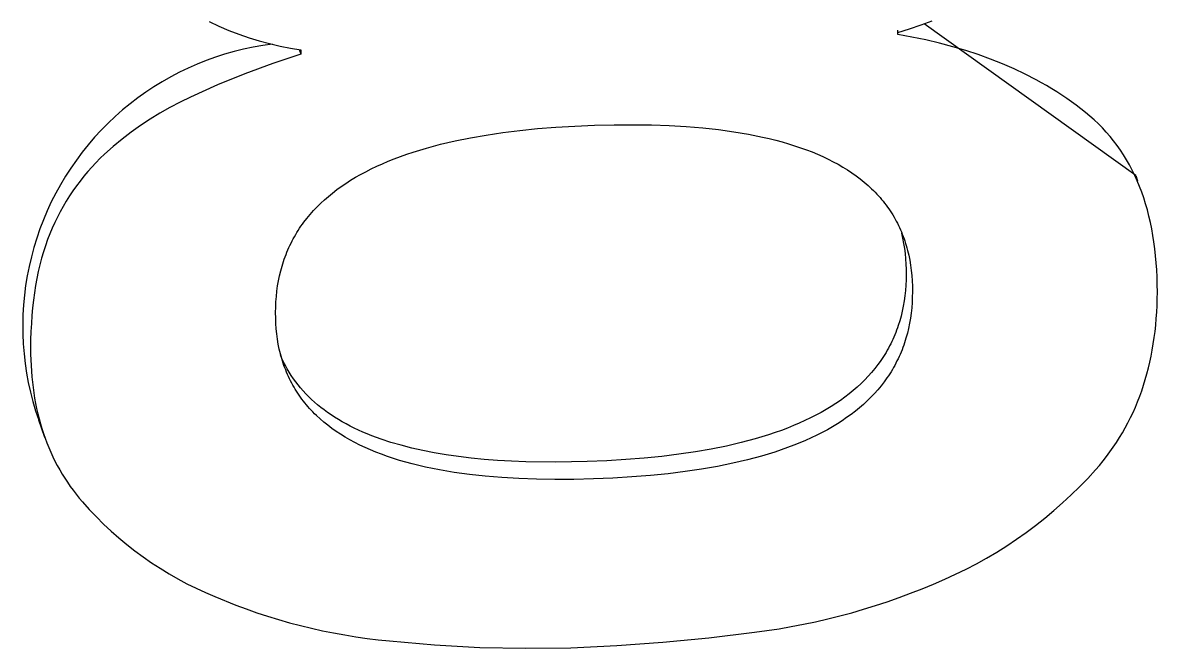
# Model space of a CAD drawing. Header units: millimetres. Extents: x -962 to 3068, y -237 to 2578.
# Drawn here: x 233.428 to 234.915, y 452.822 to 453.643 of the extents above; entities that cross this region are included whole.
import ezdxf

# ---------------------------------------------------------------- set-up
doc = ezdxf.new("R2010")
doc.units = ezdxf.units.MM
doc.header["$MEASUREMENT"] = 0
doc.layers.add('Utwórz2D linie widoczne', color=7, linetype='Continuous', true_color=0x000000)

msp = doc.modelspace()

# ---------------------------------------------------------------- linework, layer by layer
at = {"layer": 'Utwórz2D linie widoczne'}
for p, q in [((233.6723, 453.6442), (233.6851, 453.6382)), ((234.6055, 453.64), (234.6203, 453.6454)), ((233.6851, 453.6382), (233.6981, 453.6327)), ((233.6981, 453.6327), (233.7112, 453.6277)), ((234.5749, 453.6301), (234.5904, 453.6349)), ((234.5749, 453.6273), (234.5749, 453.6328)), ((234.5904, 453.6349), (234.6055, 453.64)), ((234.887, 453.4422), (234.6095, 453.6414)), ((233.7112, 453.6277), (233.7246, 453.6231)), ((233.7246, 453.6231), (233.738, 453.6189)), ((233.738, 453.6189), (233.7516, 453.6153)), ((233.7552, 453.6147), (233.7425, 453.6129)), ((233.7516, 453.6153), (233.7652, 453.6121)), ((234.5936, 453.6239), (234.5749, 453.6273)), ((234.6119, 453.6201), (234.5936, 453.6239)), ((234.6297, 453.6159), (234.6119, 453.6201)), ((234.6471, 453.6113), (234.6297, 453.6159)), ((233.6926, 453.6014), (233.6804, 453.5975)), ((233.7049, 453.6049), (233.6926, 453.6014)), ((233.7174, 453.608), (233.7049, 453.6049)), ((233.7299, 453.6107), (233.7174, 453.608)), ((233.7425, 453.6129), (233.7299, 453.6107)), ((233.7925, 453.6016), (233.7556, 453.5894)), ((233.7652, 453.6121), (233.7789, 453.6094)), ((233.7789, 453.6094), (233.7926, 453.6072)), ((233.7904, 453.6075), (233.7925, 453.6016)), ((233.7926, 453.6072), (233.7925, 453.6016)), ((234.6641, 453.6063), (234.6471, 453.6113)), ((234.6805, 453.6009), (234.6641, 453.6063)), ((234.6966, 453.5951), (234.6805, 453.6009)), ((233.6565, 453.5884), (233.6448, 453.5833)), ((233.6684, 453.5932), (233.6565, 453.5884)), ((233.6804, 453.5975), (233.6684, 453.5932)), ((233.7556, 453.5894), (233.7192, 453.5759)), ((234.7122, 453.5889), (234.6966, 453.5951)), ((234.7274, 453.5823), (234.7122, 453.5889)), ((233.6219, 453.5718), (233.6108, 453.5654)), ((233.6333, 453.5777), (233.6219, 453.5718)), ((233.6448, 453.5833), (233.6333, 453.5777)), ((233.7192, 453.5759), (233.6832, 453.5612)), ((234.7421, 453.5753), (234.7274, 453.5823)), ((234.7564, 453.568), (234.7421, 453.5753)), ((233.5999, 453.5587), (233.5892, 453.5517)), ((233.6108, 453.5654), (233.5999, 453.5587)), ((233.6832, 453.5612), (233.6478, 453.5452)), ((234.7633, 453.5641), (234.7564, 453.568)), ((234.7702, 453.5602), (234.7633, 453.5641)), ((234.777, 453.5561), (234.7702, 453.5602)), ((234.7836, 453.552), (234.777, 453.5561)), ((233.5788, 453.5442), (233.5687, 453.5364)), ((233.5892, 453.5517), (233.5788, 453.5442)), ((233.6478, 453.5452), (233.6342, 453.5386)), ((234.7901, 453.5478), (234.7836, 453.552)), ((234.7966, 453.5434), (234.7901, 453.5478)), ((234.8029, 453.539), (234.7966, 453.5434)), ((233.5588, 453.5283), (233.5492, 453.5198)), ((233.5687, 453.5364), (233.5588, 453.5283)), ((233.6209, 453.5316), (233.6078, 453.5241)), ((233.6342, 453.5386), (233.6209, 453.5316)), ((234.8091, 453.5344), (234.8029, 453.539)), ((234.8152, 453.5298), (234.8091, 453.5344)), ((234.8212, 453.5251), (234.8152, 453.5298)), ((234.827, 453.5202), (234.8212, 453.5251)), ((233.5399, 453.511), (233.5309, 453.5019)), ((233.5492, 453.5198), (233.5399, 453.511)), ((233.595, 453.5162), (233.5824, 453.5078)), ((233.6078, 453.5241), (233.595, 453.5162)), ((234.8326, 453.5152), (234.827, 453.5202)), ((234.8381, 453.51), (234.8326, 453.5152)), ((234.8433, 453.5047), (234.8381, 453.51)), ((233.5309, 453.5019), (233.5222, 453.4925)), ((233.5702, 453.499), (233.5582, 453.4899)), ((233.5824, 453.5078), (233.5702, 453.499)), ((234.0148, 453.4918), (234.0356, 453.4954)), ((234.0356, 453.4954), (234.0572, 453.4986)), ((234.0572, 453.4986), (234.0796, 453.5014)), ((234.0796, 453.5014), (234.1028, 453.5038)), ((234.1028, 453.5038), (234.1269, 453.5057)), ((234.1269, 453.5057), (234.1517, 453.5072)), ((234.1517, 453.5072), (234.1774, 453.5082)), ((234.1774, 453.5082), (234.2031, 453.5089)), ((234.2031, 453.5089), (234.228, 453.509)), ((234.228, 453.509), (234.252, 453.5087)), ((234.252, 453.5087), (234.2752, 453.5078)), ((234.2752, 453.5078), (234.2977, 453.5065)), ((234.2977, 453.5065), (234.3193, 453.5047)), ((234.3193, 453.5047), (234.3401, 453.5025)), ((234.3401, 453.5025), (234.36, 453.4997)), ((234.36, 453.4997), (234.3792, 453.4965)), ((234.3792, 453.4965), (234.3975, 453.4928)), ((234.8484, 453.4992), (234.8433, 453.5047)), ((234.8533, 453.4935), (234.8484, 453.4992)), ((233.5139, 453.4828), (233.5059, 453.4728)), ((233.5222, 453.4925), (233.5139, 453.4828)), ((233.5466, 453.4803), (233.5352, 453.4703)), ((233.5582, 453.4899), (233.5466, 453.4803)), ((233.9573, 453.4784), (233.9756, 453.4833)), ((233.9756, 453.4833), (233.9948, 453.4878)), ((233.9948, 453.4878), (234.0148, 453.4918)), ((234.3975, 453.4928), (234.4064, 453.4908)), ((234.4064, 453.4908), (234.415, 453.4886)), ((234.415, 453.4886), (234.4235, 453.4864)), ((234.4235, 453.4864), (234.4317, 453.484)), ((234.4317, 453.484), (234.4398, 453.4815)), ((234.4398, 453.4815), (234.4476, 453.4788)), ((234.858, 453.4877), (234.8533, 453.4935)), ((234.8625, 453.4817), (234.858, 453.4877)), ((234.8668, 453.4756), (234.8625, 453.4817)), ((233.5059, 453.4728), (233.4982, 453.4626)), ((233.5352, 453.4703), (233.5295, 453.4649)), ((233.9149, 453.4642), (233.923, 453.4673)), ((233.923, 453.4673), (233.9313, 453.4702)), ((233.9313, 453.4702), (233.9397, 453.473)), ((233.9397, 453.473), (233.9484, 453.4758)), ((233.9484, 453.4758), (233.9573, 453.4784)), ((234.4476, 453.4788), (234.4553, 453.4761)), ((234.4553, 453.4761), (234.4627, 453.4732)), ((234.4627, 453.4732), (234.4699, 453.4702)), ((234.4699, 453.4702), (234.4769, 453.4671)), ((234.4769, 453.4671), (234.4838, 453.4639)), ((234.871, 453.4693), (234.8668, 453.4756)), ((234.8749, 453.4628), (234.871, 453.4693)), ((233.4909, 453.4521), (233.484, 453.4413)), ((233.4982, 453.4626), (233.4909, 453.4521)), ((233.5185, 453.4534), (233.5132, 453.4475)), ((233.5239, 453.4592), (233.5185, 453.4534)), ((233.5295, 453.4649), (233.5239, 453.4592)), ((233.8777, 453.4474), (233.8847, 453.451)), ((233.8847, 453.451), (233.892, 453.4545)), ((233.892, 453.4545), (233.8994, 453.4578)), ((233.8994, 453.4578), (233.9071, 453.4611)), ((233.9071, 453.4611), (233.9149, 453.4642)), ((234.4838, 453.4639), (234.4904, 453.4605)), ((234.4904, 453.4605), (234.4968, 453.4571)), ((234.4968, 453.4571), (234.503, 453.4535)), ((234.503, 453.4535), (234.509, 453.4498)), ((234.8787, 453.4562), (234.8749, 453.4628)), ((234.8823, 453.4494), (234.8787, 453.4562)), ((233.484, 453.4413), (233.4774, 453.4303)), ((233.508, 453.4413), (233.503, 453.4351)), ((233.5132, 453.4475), (233.508, 453.4413)), ((233.8516, 453.4321), (233.8578, 453.4361)), ((233.8578, 453.4361), (233.8642, 453.44)), ((233.8642, 453.44), (233.8709, 453.4438)), ((233.8709, 453.4438), (233.8777, 453.4474)), ((234.509, 453.4498), (234.5148, 453.4459)), ((234.5148, 453.4459), (234.5204, 453.442)), ((234.5204, 453.442), (234.5258, 453.4379)), ((234.5258, 453.4379), (234.531, 453.4337)), ((234.8857, 453.4424), (234.8823, 453.4494)), ((234.8889, 453.4353), (234.8857, 453.4424)), ((234.887, 453.4422), (234.8893, 453.4356)), ((233.4774, 453.4303), (233.4712, 453.4191)), ((233.4936, 453.4221), (233.4892, 453.4155)), ((233.4982, 453.4287), (233.4936, 453.4221)), ((233.503, 453.4351), (233.4982, 453.4287)), ((233.8341, 453.4194), (233.8397, 453.4238)), ((233.8397, 453.4238), (233.8455, 453.428)), ((233.8455, 453.428), (233.8516, 453.4321)), ((234.531, 453.4337), (234.536, 453.4294)), ((234.536, 453.4294), (234.5407, 453.425)), ((234.5407, 453.425), (234.5431, 453.4227)), ((234.5431, 453.4227), (234.5453, 453.4204)), ((234.8919, 453.428), (234.8889, 453.4353)), ((234.8948, 453.4206), (234.8919, 453.428)), ((233.4654, 453.4077), (233.46, 453.3961)), ((233.4712, 453.4191), (233.4654, 453.4077)), ((233.4849, 453.4087), (233.4808, 453.4018)), ((233.4892, 453.4155), (233.4849, 453.4087)), ((233.8137, 453.4011), (233.8185, 453.4059)), ((233.8185, 453.4059), (233.8235, 453.4105)), ((233.8235, 453.4105), (233.8287, 453.415)), ((233.8287, 453.415), (233.8341, 453.4194)), ((234.5453, 453.4204), (234.5475, 453.4181)), ((234.5475, 453.4181), (234.5497, 453.4158)), ((234.5497, 453.4158), (234.5518, 453.4134)), ((234.5518, 453.4134), (234.5538, 453.411)), ((234.5538, 453.411), (234.5559, 453.4085)), ((234.5559, 453.4085), (234.5578, 453.4061)), ((234.5578, 453.4061), (234.5597, 453.4036)), ((234.8975, 453.413), (234.8948, 453.4206)), ((234.8999, 453.4052), (234.8975, 453.413)), ((233.46, 453.3961), (233.455, 453.3843)), ((233.477, 453.3948), (233.4733, 453.3877)), ((233.4808, 453.4018), (233.477, 453.3948)), ((233.8005, 453.3862), (233.8047, 453.3913)), ((233.8047, 453.3913), (233.8091, 453.3963)), ((233.8091, 453.3963), (233.8137, 453.4011)), ((234.5597, 453.4036), (234.5616, 453.401)), ((234.5616, 453.401), (234.5634, 453.3985)), ((234.5634, 453.3985), (234.5651, 453.3959)), ((234.5651, 453.3959), (234.5668, 453.3933)), ((234.5668, 453.3933), (234.5685, 453.3906)), ((234.9022, 453.3973), (234.8999, 453.4052)), ((234.9043, 453.3892), (234.9022, 453.3973)), ((233.455, 453.3843), (233.4505, 453.3724)), ((233.4698, 453.3806), (233.4665, 453.3733)), ((233.4733, 453.3877), (233.4698, 453.3806)), ((233.7927, 453.3758), (233.7946, 453.3784)), ((233.7946, 453.3784), (233.7965, 453.3811)), ((233.7965, 453.3811), (233.8005, 453.3862)), ((234.5685, 453.3906), (234.5701, 453.3879)), ((234.5701, 453.3879), (234.5716, 453.3852)), ((234.5716, 453.3852), (234.5731, 453.3825)), ((234.5731, 453.3825), (234.5746, 453.3797)), ((234.5746, 453.3797), (234.5759, 453.3769)), ((234.5759, 453.3769), (234.5773, 453.3741)), ((234.9063, 453.3809), (234.9043, 453.3892)), ((234.908, 453.3725), (234.9063, 453.3809)), ((233.4505, 453.3724), (233.4463, 453.3603)), ((233.4635, 453.366), (233.4604, 453.3583)), ((233.4665, 453.3733), (233.4635, 453.366)), ((233.7826, 453.3593), (233.7841, 453.3621)), ((233.7841, 453.3621), (233.7858, 453.3649)), ((233.7858, 453.3649), (233.7874, 453.3677)), ((233.7874, 453.3677), (233.7891, 453.3704)), ((233.7891, 453.3704), (233.7909, 453.3731)), ((233.7909, 453.3731), (233.7927, 453.3758)), ((234.5773, 453.3741), (234.5786, 453.3712)), ((234.5786, 453.3712), (234.5798, 453.3683)), ((234.5797, 453.3668), (234.5813, 453.3601)), ((234.5798, 453.3683), (234.581, 453.3654)), ((234.581, 453.3654), (234.5821, 453.3625)), ((234.5821, 453.3625), (234.5832, 453.3595)), ((234.9095, 453.3639), (234.908, 453.3725)), ((234.9109, 453.3552), (234.9095, 453.3639)), ((233.4425, 453.348), (233.4392, 453.3357)), ((233.4463, 453.3603), (233.4425, 453.348)), ((233.4576, 453.3503), (233.455, 453.3422)), ((233.4604, 453.3583), (233.4576, 453.3503)), ((233.7755, 453.3449), (233.7768, 453.3478)), ((233.7768, 453.3478), (233.7782, 453.3507)), ((233.7782, 453.3507), (233.7796, 453.3536)), ((233.7796, 453.3536), (233.7811, 453.3565)), ((233.7811, 453.3565), (233.7826, 453.3593)), ((234.5813, 453.3601), (234.5826, 453.3534)), ((234.5826, 453.3534), (234.5837, 453.3467)), ((234.5829, 453.3605), (234.5829, 453.3605)), ((234.5832, 453.3595), (234.5843, 453.3565)), ((234.5837, 453.3467), (234.5846, 453.3399)), ((234.5843, 453.3565), (234.5853, 453.3534)), ((234.5853, 453.3534), (234.5862, 453.3504)), ((234.5862, 453.3504), (234.5871, 453.3473)), ((234.5871, 453.3473), (234.5879, 453.3441)), ((234.9121, 453.3463), (234.9109, 453.3552)), ((234.9131, 453.3372), (234.9121, 453.3463)), ((233.4392, 453.3357), (233.4363, 453.3232)), ((233.4525, 453.3338), (233.4503, 453.3252)), ((233.455, 453.3422), (233.4525, 453.3338)), ((233.7698, 453.3297), (233.7708, 453.3328)), ((233.7708, 453.3328), (233.7719, 453.3359)), ((233.7719, 453.3359), (233.7731, 453.3389)), ((233.7731, 453.3389), (233.7743, 453.3419)), ((233.7743, 453.3419), (233.7755, 453.3449)), ((234.5846, 453.3399), (234.5853, 453.3331)), ((234.5853, 453.3331), (234.5858, 453.3263)), ((234.5879, 453.3441), (234.5894, 453.3378)), ((234.5894, 453.3378), (234.5907, 453.3313)), ((234.9139, 453.328), (234.9131, 453.3372)), ((233.4363, 453.3232), (233.4338, 453.3107)), ((233.4503, 453.3252), (233.4482, 453.3163)), ((233.7645, 453.3107), (233.7661, 453.3172)), ((233.7661, 453.3172), (233.7678, 453.3235)), ((233.7678, 453.3235), (233.7698, 453.3297)), ((234.5858, 453.3263), (234.586, 453.3195)), ((234.586, 453.3195), (234.5861, 453.3127)), ((234.5907, 453.3313), (234.5918, 453.3247)), ((234.5918, 453.3247), (234.5927, 453.318)), ((234.5927, 453.318), (234.5934, 453.3112)), ((234.9145, 453.3186), (234.9139, 453.328)), ((234.915, 453.3091), (234.9145, 453.3186)), ((233.4338, 453.3107), (233.4317, 453.298)), ((233.4464, 453.3073), (233.4447, 453.298)), ((233.4482, 453.3163), (233.4464, 453.3073)), ((233.762, 453.2975), (233.7632, 453.3042)), ((233.7632, 453.3042), (233.7645, 453.3107)), ((234.586, 453.3055), (234.5856, 453.2984)), ((234.5861, 453.3127), (234.586, 453.3055)), ((234.5934, 453.3112), (234.5939, 453.3042)), ((234.5939, 453.3042), (234.5942, 453.2972)), ((234.9152, 453.2994), (234.915, 453.3091)), ((233.4317, 453.298), (233.4301, 453.2854)), ((233.4432, 453.2885), (233.4419, 453.2788)), ((233.4447, 453.298), (233.4432, 453.2885)), ((233.7604, 453.2838), (233.7611, 453.2907)), ((233.7611, 453.2907), (233.762, 453.2975)), ((234.5851, 453.2914), (234.5844, 453.2845)), ((234.5856, 453.2984), (234.5851, 453.2914)), ((234.5943, 453.29), (234.5941, 453.2828)), ((234.5942, 453.2972), (234.5943, 453.29)), ((234.9153, 453.2895), (234.9152, 453.2994)), ((234.9152, 453.2807), (234.9153, 453.2895)), ((233.4289, 453.2726), (233.4282, 453.2598)), ((233.4301, 453.2854), (233.4289, 453.2726)), ((233.4419, 453.2788), (233.4408, 453.2688)), ((233.7595, 453.2698), (233.7598, 453.2769)), ((233.7598, 453.2769), (233.7604, 453.2838)), ((234.5834, 453.2778), (234.5823, 453.2711)), ((234.5844, 453.2845), (234.5834, 453.2778)), ((234.5938, 453.2757), (234.5933, 453.2688)), ((234.5941, 453.2828), (234.5938, 453.2757)), ((234.9149, 453.2719), (234.9152, 453.2807)), ((233.4282, 453.2598), (233.4279, 453.247)), ((233.4399, 453.2587), (233.4392, 453.2483)), ((233.4408, 453.2688), (233.4399, 453.2587)), ((233.7594, 453.2626), (233.7595, 453.2698)), ((233.7595, 453.2554), (233.7594, 453.2626)), ((234.5794, 453.2581), (234.5776, 453.2518)), ((234.5809, 453.2646), (234.5794, 453.2581)), ((234.5823, 453.2711), (234.5809, 453.2646)), ((234.5926, 453.2619), (234.5916, 453.2551)), ((234.5933, 453.2688), (234.5926, 453.2619)), ((234.9139, 453.2547), (234.9145, 453.2633)), ((234.9145, 453.2633), (234.9149, 453.2719)), ((233.4279, 453.247), (233.428, 453.2342)), ((233.4392, 453.2483), (233.4387, 453.2377)), ((233.7597, 453.2483), (233.7595, 453.2554)), ((233.7602, 453.2414), (233.7597, 453.2483)), ((234.5746, 453.2425), (234.5735, 453.2395)), ((234.5757, 453.2456), (234.5746, 453.2425)), ((234.5776, 453.2518), (234.5757, 453.2456)), ((234.5905, 453.2485), (234.5891, 453.2419)), ((234.5916, 453.2551), (234.5905, 453.2485)), ((234.9123, 453.2379), (234.9132, 453.2463)), ((234.9132, 453.2463), (234.9139, 453.2547)), ((233.428, 453.2342), (233.4286, 453.2215)), ((233.4387, 453.2377), (233.4383, 453.2269)), ((233.7609, 453.2346), (233.7602, 453.2414)), ((233.7618, 453.2279), (233.7609, 453.2346)), ((233.7629, 453.2213), (233.7618, 453.2279)), ((234.5686, 453.2275), (234.5672, 453.2246)), ((234.5699, 453.2305), (234.5686, 453.2275)), ((234.5712, 453.2334), (234.5699, 453.2305)), ((234.5724, 453.2364), (234.5712, 453.2334)), ((234.5735, 453.2395), (234.5724, 453.2364)), ((234.5858, 453.2291), (234.5839, 453.2229)), ((234.5876, 453.2355), (234.5858, 453.2291)), ((234.5891, 453.2419), (234.5876, 453.2355)), ((234.91, 453.2215), (234.9112, 453.2297)), ((234.9112, 453.2297), (234.9123, 453.2379)), ((233.4286, 453.2215), (233.4296, 453.2087)), ((233.4383, 453.2269), (233.4382, 453.2158)), ((233.4382, 453.2158), (233.4383, 453.2082)), ((233.7642, 453.2148), (233.7629, 453.2213)), ((233.7657, 453.2085), (233.7642, 453.2148)), ((234.5613, 453.2132), (234.5597, 453.2104)), ((234.5629, 453.216), (234.5613, 453.2132)), ((234.5644, 453.2189), (234.5629, 453.216)), ((234.5658, 453.2217), (234.5644, 453.2189)), ((234.5672, 453.2246), (234.5658, 453.2217)), ((234.5806, 453.2138), (234.5794, 453.2108)), ((234.5817, 453.2168), (234.5806, 453.2138)), ((234.5828, 453.2198), (234.5817, 453.2168)), ((234.5839, 453.2229), (234.5828, 453.2198)), ((234.9072, 453.2056), (234.9087, 453.2135)), ((234.9087, 453.2135), (234.91, 453.2215)), ((233.4296, 453.2087), (233.431, 453.196)), ((233.4383, 453.2082), (233.4384, 453.2006)), ((233.4384, 453.2006), (233.4388, 453.1932)), ((233.7666, 453.2054), (233.7657, 453.2085)), ((233.7677, 453.2023), (233.7657, 453.207)), ((233.7675, 453.2023), (233.7666, 453.2054)), ((233.7684, 453.1992), (233.7675, 453.2023)), ((233.7699, 453.1977), (233.7677, 453.2023)), ((233.7694, 453.1962), (233.7684, 453.1992)), ((233.7722, 453.1932), (233.7699, 453.1977)), ((234.5527, 453.1996), (234.5508, 453.1969)), ((234.5545, 453.2022), (234.5527, 453.1996)), ((234.5563, 453.2049), (234.5545, 453.2022)), ((234.558, 453.2077), (234.5563, 453.2049)), ((234.5597, 453.2104), (234.558, 453.2077)), ((234.574, 453.1991), (234.5726, 453.1962)), ((234.5754, 453.202), (234.574, 453.1991)), ((234.5768, 453.2049), (234.5754, 453.202)), ((234.5781, 453.2078), (234.5768, 453.2049)), ((234.5794, 453.2108), (234.5781, 453.2078)), ((234.9037, 453.19), (234.9055, 453.1977)), ((234.9055, 453.1977), (234.9072, 453.2056)), ((233.431, 453.196), (233.4329, 453.1833)), ((233.4329, 453.1833), (233.4352, 453.1707)), ((233.4388, 453.1932), (233.4392, 453.1858)), ((233.4392, 453.1858), (233.4398, 453.1785)), ((233.7704, 453.1932), (233.7694, 453.1962)), ((233.7715, 453.1902), (233.7704, 453.1932)), ((233.7726, 453.1873), (233.7715, 453.1902)), ((233.7746, 453.1888), (233.7722, 453.1932)), ((233.7738, 453.1843), (233.7726, 453.1873)), ((233.7751, 453.1814), (233.7738, 453.1843)), ((233.7772, 453.1844), (233.7746, 453.1888)), ((233.7799, 453.1801), (233.7772, 453.1844)), ((234.5407, 453.1841), (234.5363, 453.1791)), ((234.5449, 453.1891), (234.5407, 453.1841)), ((234.5489, 453.1943), (234.5449, 453.1891)), ((234.5508, 453.1969), (234.5489, 453.1943)), ((234.5662, 453.185), (234.5645, 453.1823)), ((234.5679, 453.1878), (234.5662, 453.185)), ((234.5695, 453.1906), (234.5679, 453.1878)), ((234.571, 453.1934), (234.5695, 453.1906)), ((234.5726, 453.1962), (234.571, 453.1934)), ((234.9017, 453.1823), (234.9037, 453.19)), ((233.4352, 453.1707), (233.438, 453.1582)), ((233.4398, 453.1785), (233.4405, 453.1713)), ((233.4405, 453.1713), (233.4414, 453.1642)), ((233.7764, 453.1786), (233.7751, 453.1814)), ((233.7777, 453.1758), (233.7764, 453.1786)), ((233.7791, 453.173), (233.7777, 453.1758)), ((233.7805, 453.1702), (233.7791, 453.173)), ((233.7828, 453.1759), (233.7799, 453.1801)), ((233.782, 453.1675), (233.7805, 453.1702)), ((233.7858, 453.1718), (233.7828, 453.1759)), ((233.7889, 453.1678), (233.7858, 453.1718)), ((234.5269, 453.1695), (234.5219, 453.1649)), ((234.5317, 453.1743), (234.5269, 453.1695)), ((234.5363, 453.1791), (234.5317, 453.1743)), ((234.5571, 453.1716), (234.5531, 453.1665)), ((234.559, 453.1743), (234.5571, 453.1716)), ((234.5609, 453.1769), (234.559, 453.1743)), ((234.5627, 453.1796), (234.5609, 453.1769)), ((234.5645, 453.1823), (234.5627, 453.1796)), ((234.8972, 453.1674), (234.8995, 453.1748)), ((234.8995, 453.1748), (234.9017, 453.1823)), ((233.438, 453.1582), (233.4411, 453.1458)), ((233.4414, 453.1642), (233.4423, 453.1572)), ((233.4423, 453.1572), (233.4435, 453.1502)), ((233.7836, 453.1648), (233.782, 453.1675)), ((233.7852, 453.1621), (233.7836, 453.1648)), ((233.7868, 453.1594), (233.7852, 453.1621)), ((233.7885, 453.1568), (233.7868, 453.1594)), ((233.7903, 453.1542), (233.7885, 453.1568)), ((233.7921, 453.1638), (233.7889, 453.1678)), ((233.7921, 453.1517), (233.7903, 453.1542)), ((233.7955, 453.1599), (233.7921, 453.1638)), ((233.799, 453.1561), (233.7955, 453.1599)), ((233.8027, 453.1524), (233.799, 453.1561)), ((234.5113, 453.1559), (234.5057, 453.1516)), ((234.5167, 453.1604), (234.5113, 453.1559)), ((234.5219, 453.1649), (234.5167, 453.1604)), ((234.5445, 453.1565), (234.5399, 453.1516)), ((234.5489, 453.1614), (234.5445, 453.1565)), ((234.5531, 453.1665), (234.5489, 453.1614)), ((234.8922, 453.1528), (234.8948, 453.16)), ((234.8948, 453.16), (234.8972, 453.1674)), ((233.4411, 453.1458), (233.4447, 453.1336)), ((233.4435, 453.1502), (233.4447, 453.1434)), ((233.4447, 453.1434), (233.4461, 453.1366)), ((233.7939, 453.1491), (233.7921, 453.1517)), ((233.7958, 453.1466), (233.7939, 453.1491)), ((233.7978, 453.1442), (233.7958, 453.1466)), ((233.7998, 453.1417), (233.7978, 453.1442)), ((233.8018, 453.1393), (233.7998, 453.1417)), ((233.804, 453.1369), (233.8018, 453.1393)), ((233.8065, 453.1487), (233.8027, 453.1524)), ((233.8104, 453.1452), (233.8065, 453.1487)), ((233.8145, 453.1417), (233.8104, 453.1452)), ((233.8187, 453.1382), (233.8145, 453.1417)), ((233.823, 453.1349), (233.8187, 453.1382)), ((234.4876, 453.1393), (234.4812, 453.1354)), ((234.4938, 453.1433), (234.4876, 453.1393)), ((234.4999, 453.1474), (234.4938, 453.1433)), ((234.5057, 453.1516), (234.4999, 453.1474)), ((234.5301, 453.1422), (234.5249, 453.1377)), ((234.5351, 453.1469), (234.5301, 453.1422)), ((234.5399, 453.1516), (234.5351, 453.1469)), ((234.8834, 453.1317), (234.8865, 453.1387)), ((234.8865, 453.1387), (234.8894, 453.1457)), ((234.8894, 453.1457), (234.8922, 453.1528)), ((233.4447, 453.1336), (233.4488, 453.1214)), ((233.4461, 453.1366), (233.4476, 453.1299)), ((233.4476, 453.1299), (233.4493, 453.1233)), ((233.4493, 453.1233), (233.4511, 453.1168)), ((233.8061, 453.1346), (233.804, 453.1369)), ((233.8083, 453.1323), (233.8061, 453.1346)), ((233.8106, 453.13), (233.8083, 453.1323)), ((233.8129, 453.1277), (233.8106, 453.13)), ((233.8177, 453.1233), (233.8129, 453.1277)), ((233.8226, 453.119), (233.8177, 453.1233)), ((233.8275, 453.1317), (233.823, 453.1349)), ((233.8321, 453.1285), (233.8275, 453.1317)), ((233.8368, 453.1254), (233.8321, 453.1285)), ((233.8417, 453.1224), (233.8368, 453.1254)), ((234.4606, 453.1244), (234.4534, 453.1209)), ((234.4677, 453.128), (234.4606, 453.1244)), ((234.4745, 453.1316), (234.4677, 453.128)), ((234.4812, 453.1354), (234.4745, 453.1316)), ((234.508, 453.1248), (234.502, 453.1206)), ((234.5139, 453.129), (234.508, 453.1248)), ((234.5195, 453.1333), (234.5139, 453.129)), ((234.5249, 453.1377), (234.5195, 453.1333)), ((234.8768, 453.1182), (234.8802, 453.1249)), ((234.8802, 453.1249), (234.8834, 453.1317)), ((233.4569, 453.0987), (233.4488, 453.1214)), ((233.4511, 453.1168), (233.453, 453.1104)), ((233.453, 453.1104), (233.4551, 453.104)), ((233.8278, 453.1148), (233.8226, 453.119)), ((233.8332, 453.1107), (233.8278, 453.1148)), ((233.8388, 453.1068), (233.8332, 453.1107)), ((233.8467, 453.1194), (233.8417, 453.1224)), ((233.8518, 453.1166), (233.8467, 453.1194)), ((233.8571, 453.1138), (233.8518, 453.1166)), ((233.8625, 453.1111), (233.8571, 453.1138)), ((233.8681, 453.1085), (233.8625, 453.1111)), ((233.8737, 453.1059), (233.8681, 453.1085)), ((234.4304, 453.1112), (234.4224, 453.1081)), ((234.4383, 453.1143), (234.4304, 453.1112)), ((234.4459, 453.1176), (234.4383, 453.1143)), ((234.4534, 453.1209), (234.4459, 453.1176)), ((234.4827, 453.109), (234.4759, 453.1053)), ((234.4893, 453.1128), (234.4827, 453.109)), ((234.4958, 453.1167), (234.4893, 453.1128)), ((234.502, 453.1206), (234.4958, 453.1167)), ((234.8696, 453.105), (234.8733, 453.1115)), ((234.8733, 453.1115), (234.8768, 453.1182)), ((233.4551, 453.104), (233.4573, 453.0978)), ((233.4573, 453.0978), (233.4596, 453.0916)), ((233.8446, 453.103), (233.8388, 453.1068)), ((233.8506, 453.0993), (233.8446, 453.103)), ((233.8568, 453.0957), (233.8506, 453.0993)), ((233.8632, 453.0922), (233.8568, 453.0957)), ((233.8795, 453.1035), (233.8737, 453.1059)), ((233.8855, 453.1011), (233.8795, 453.1035)), ((233.8916, 453.0988), (233.8855, 453.1011)), ((233.8978, 453.0966), (233.8916, 453.0988)), ((233.9106, 453.0924), (233.8978, 453.0966)), ((234.3881, 453.097), (234.3697, 453.0921)), ((234.397, 453.0996), (234.3881, 453.097)), ((234.4056, 453.1024), (234.397, 453.0996)), ((234.4141, 453.1052), (234.4056, 453.1024)), ((234.4224, 453.1081), (234.4141, 453.1052)), ((234.4541, 453.0949), (234.4465, 453.0917)), ((234.4616, 453.0983), (234.4541, 453.0949)), ((234.4688, 453.1017), (234.4616, 453.0983)), ((234.4759, 453.1053), (234.4688, 453.1017)), ((234.8617, 453.0923), (234.8657, 453.0986)), ((234.8657, 453.0986), (234.8696, 453.105)), ((233.4596, 453.0916), (233.4621, 453.0855)), ((233.4621, 453.0855), (233.4646, 453.0795)), ((233.4646, 453.0795), (233.4674, 453.0736)), ((233.8698, 453.0889), (233.8632, 453.0922)), ((233.8767, 453.0856), (233.8698, 453.0889)), ((233.8837, 453.0825), (233.8767, 453.0856)), ((233.8909, 453.0795), (233.8837, 453.0825)), ((233.8983, 453.0767), (233.8909, 453.0795)), ((233.924, 453.0885), (233.9106, 453.0924)), ((233.9379, 453.0849), (233.924, 453.0885)), ((233.9524, 453.0816), (233.9379, 453.0849)), ((233.9674, 453.0787), (233.9524, 453.0816)), ((233.9829, 453.076), (233.9674, 453.0787)), ((234.3098, 453.08), (234.2882, 453.0768)), ((234.3306, 453.0836), (234.3098, 453.08)), ((234.3506, 453.0876), (234.3306, 453.0836)), ((234.3697, 453.0921), (234.3506, 453.0876)), ((234.4138, 453.0797), (234.4051, 453.077)), ((234.4223, 453.0825), (234.4138, 453.0797)), ((234.4306, 453.0855), (234.4223, 453.0825)), ((234.4386, 453.0885), (234.4306, 453.0855)), ((234.4465, 453.0917), (234.4386, 453.0885)), ((234.8487, 453.0739), (234.8532, 453.0799)), ((234.8532, 453.0799), (234.8575, 453.0861)), ((234.8575, 453.0861), (234.8617, 453.0923)), ((233.4674, 453.0736), (233.4702, 453.0678)), ((233.4702, 453.0678), (233.4732, 453.0621)), ((233.906, 453.0739), (233.8983, 453.0767)), ((233.9138, 453.0713), (233.906, 453.0739)), ((233.9218, 453.0688), (233.9138, 453.0713)), ((233.9301, 453.0664), (233.9218, 453.0688)), ((233.9385, 453.0641), (233.9301, 453.0664)), ((233.9472, 453.0619), (233.9385, 453.0641)), ((233.999, 453.0737), (233.9829, 453.076)), ((234.0156, 453.0717), (233.999, 453.0737)), ((234.0327, 453.07), (234.0156, 453.0717)), ((234.0504, 453.0687), (234.0327, 453.07)), ((234.0687, 453.0676), (234.0504, 453.0687)), ((234.0874, 453.0669), (234.0687, 453.0676)), ((234.1266, 453.0664), (234.0874, 453.0669)), ((234.1679, 453.0671), (234.1266, 453.0664)), ((234.1936, 453.0682), (234.1679, 453.0671)), ((234.2184, 453.0697), (234.1936, 453.0682)), ((234.2425, 453.0716), (234.2184, 453.0697)), ((234.2657, 453.074), (234.2425, 453.0716)), ((234.2882, 453.0768), (234.2657, 453.074)), ((234.3587, 453.065), (234.3388, 453.0609)), ((234.3779, 453.0695), (234.3587, 453.065)), ((234.3963, 453.0744), (234.3779, 453.0695)), ((234.4051, 453.077), (234.3963, 453.0744)), ((234.8393, 453.0622), (234.8441, 453.068)), ((234.8441, 453.068), (234.8487, 453.0739)), ((233.4732, 453.0621), (233.4764, 453.0564)), ((233.4764, 453.0564), (233.4796, 453.0508)), ((233.4796, 453.0508), (233.483, 453.0454)), ((233.9561, 453.0599), (233.9472, 453.0619)), ((233.9744, 453.0562), (233.9561, 453.0599)), ((233.9935, 453.053), (233.9744, 453.0562)), ((234.0135, 453.0502), (233.9935, 453.053)), ((234.0343, 453.048), (234.0135, 453.0502)), ((234.2507, 453.049), (234.2266, 453.047)), ((234.2739, 453.0513), (234.2507, 453.049)), ((234.2963, 453.0541), (234.2739, 453.0513)), ((234.3179, 453.0573), (234.2963, 453.0541)), ((234.3388, 453.0609), (234.3179, 453.0573)), ((234.824, 453.0452), (234.8344, 453.0565)), ((234.8344, 453.0565), (234.8393, 453.0622)), ((233.483, 453.0454), (233.4866, 453.04)), ((233.4866, 453.04), (233.4902, 453.0347)), ((233.4902, 453.0347), (233.494, 453.0295)), ((234.0559, 453.0462), (234.0343, 453.048)), ((234.0783, 453.0449), (234.0559, 453.0462)), ((234.1015, 453.0441), (234.0783, 453.0449)), ((234.1255, 453.0437), (234.1015, 453.0441)), ((234.1504, 453.0439), (234.1255, 453.0437)), ((234.1761, 453.0445), (234.1504, 453.0439)), ((234.2017, 453.0456), (234.1761, 453.0445)), ((234.2266, 453.047), (234.2017, 453.0456)), ((234.8024, 453.0235), (234.8134, 453.0342)), ((234.8134, 453.0342), (234.824, 453.0452)), ((233.494, 453.0295), (233.498, 453.0243)), ((233.498, 453.0243), (233.5021, 453.0193)), ((233.5021, 453.0193), (233.5063, 453.0143)), ((234.7911, 453.013), (234.8024, 453.0235)), ((233.5063, 453.0143), (233.5152, 453.0044)), ((233.5152, 453.0044), (233.5245, 452.9947)), ((234.7796, 453.0029), (234.7911, 453.013)), ((233.5245, 452.9947), (233.534, 452.9853)), ((234.7556, 452.9835), (234.7677, 452.993)), ((234.7677, 452.993), (234.7796, 453.0029)), ((233.534, 452.9853), (233.5438, 452.9761)), ((233.5438, 452.9761), (233.5539, 452.9672)), ((234.7433, 452.9742), (234.7556, 452.9835)), ((233.5539, 452.9672), (233.5643, 452.9586)), ((234.7178, 452.9568), (234.7306, 452.9653)), ((234.7306, 452.9653), (234.7433, 452.9742)), ((233.5643, 452.9586), (233.5749, 452.9503)), ((233.5749, 452.9503), (233.5858, 452.9423)), ((234.6915, 452.9407), (234.7048, 452.9486)), ((234.7048, 452.9486), (234.7178, 452.9568)), ((233.5858, 452.9423), (233.5969, 452.9345)), ((233.5969, 452.9345), (233.6082, 452.9272)), ((234.6645, 452.9261), (234.6781, 452.9332)), ((234.6781, 452.9332), (234.6915, 452.9407)), ((233.6082, 452.9272), (233.6197, 452.9201)), ((233.6197, 452.9201), (233.6314, 452.9134)), ((234.6368, 452.9131), (234.6507, 452.9194)), ((234.6507, 452.9194), (234.6645, 452.9261)), ((233.6314, 452.9134), (233.6432, 452.907)), ((233.6432, 452.907), (233.6552, 452.901)), ((233.6552, 452.901), (233.6674, 452.8954)), ((234.5919, 452.8944), (234.607, 452.9004)), ((234.607, 452.9004), (234.622, 452.9066)), ((234.622, 452.9066), (234.6368, 452.9131)), ((233.6674, 452.8954), (233.6796, 452.8901)), ((233.6796, 452.8901), (233.7071, 452.879)), ((234.5613, 452.8834), (234.5767, 452.8888)), ((234.5767, 452.8888), (234.5919, 452.8944)), ((233.7071, 452.879), (233.7209, 452.8739)), ((233.7209, 452.8739), (233.7349, 452.869)), ((234.5147, 452.8689), (234.5303, 452.8735)), ((234.5303, 452.8735), (234.5459, 452.8783)), ((234.5459, 452.8783), (234.5613, 452.8834)), ((233.7349, 452.869), (233.749, 452.8644)), ((233.749, 452.8644), (233.7632, 452.86)), ((233.7632, 452.86), (233.7775, 452.8559)), ((233.7775, 452.8559), (233.7919, 452.8521)), ((234.4514, 452.8538), (234.4673, 452.8571)), ((234.4673, 452.8571), (234.4832, 452.8608)), ((234.4832, 452.8608), (234.4989, 452.8647)), ((234.4989, 452.8647), (234.5147, 452.8689)), ((233.7919, 452.8521), (233.8063, 452.8486)), ((233.8063, 452.8486), (233.8208, 452.8454)), ((233.8208, 452.8454), (233.8354, 452.8424)), ((233.8354, 452.8424), (233.85, 452.8398)), ((234.3273, 452.8362), (234.3873, 452.8434)), ((234.3873, 452.8434), (234.4194, 452.848)), ((234.4194, 452.848), (234.4354, 452.8507)), ((234.4354, 452.8507), (234.4514, 452.8538)), ((233.85, 452.8398), (233.8646, 452.8374)), ((233.8646, 452.8374), (233.8793, 452.8353)), ((233.8793, 452.8353), (233.894, 452.8335)), ((233.894, 452.8335), (233.9087, 452.832)), ((233.9087, 452.832), (233.9679, 452.8267)), ((233.9679, 452.8267), (234.0273, 452.8235)), ((234.1463, 452.8231), (234.2067, 452.8261)), ((234.2067, 452.8261), (234.267, 452.8305)), ((234.267, 452.8305), (234.3273, 452.8362)), ((234.0273, 452.8235), (234.0868, 452.8223)), ((234.0868, 452.8223), (234.1463, 452.8231))]:
    msp.add_line(p, q, dxfattribs=at)

doc.saveas('drawing.dxf')
